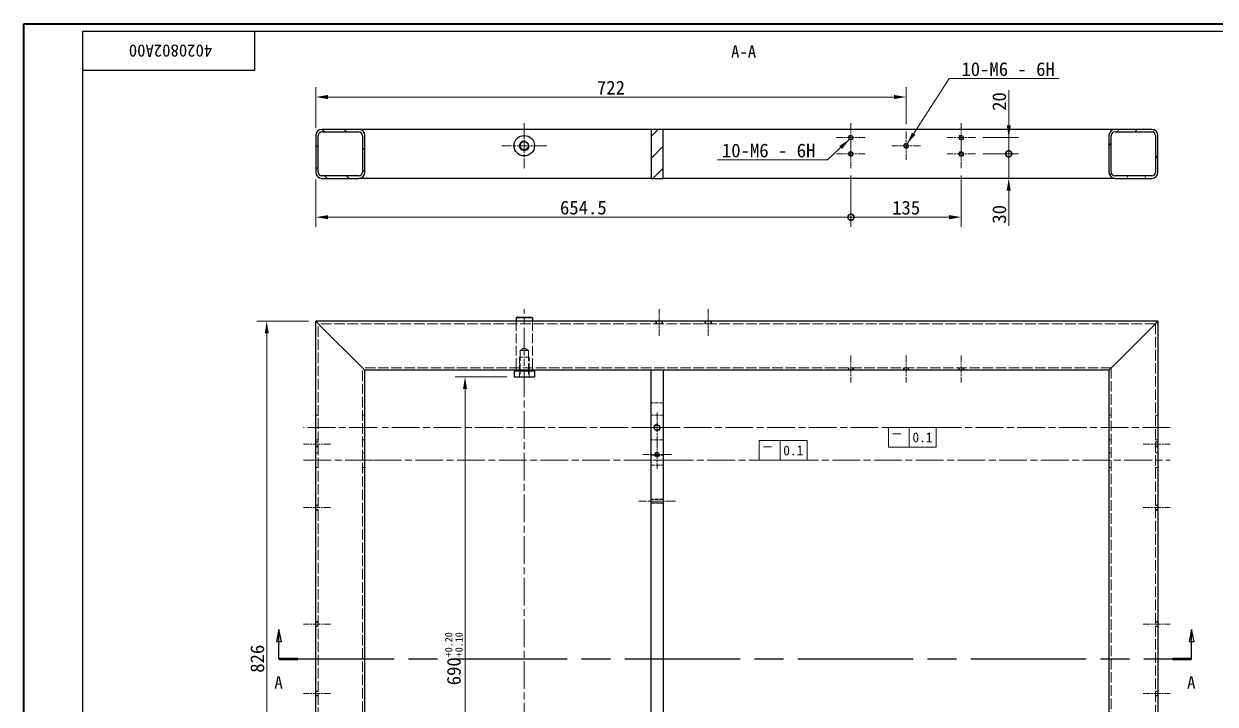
# Model space of a CAD drawing. Header units: millimetres. Extents: x 36 to 2487, y 33 to 1749.
# Drawn here: x 36 to 1493, y 917 to 1749 of the extents above; entities that cross this region are included whole.
import ezdxf

# ---------------------------------------------------------------- set-up
doc = ezdxf.new("R2010")
doc.units = ezdxf.units.MM
doc.header["$LTSCALE"] = 6
doc.linetypes.add('CHAIN', pattern=[0.3543, 0.2362, -0.0295, 0.0591, -0.0295])
doc.linetypes.add('DASHED', pattern=[0.2067, 0.1654, -0.0413])
for name, color, linetype, lineweight, true_color in [('中心标记 (ISO)', 1, 'CHAIN', 18, 0xff0000), ('中心线 (ISO)', 1, 'CHAIN', 18, 0xff0000), ('剖切线 (ISO)', 7, 'CHAIN', 25, 0x008000), ('尺寸 (ISO)', 7, 'Continuous', 18, 0x008000), ('符号 (ISO)', 7, 'Continuous', 18, 0x008000), ('隐藏 (ISO)', 5, 'DASHED', 18, 0x0000ff)]:
    doc.layers.add(name, color=color, linetype=linetype, lineweight=lineweight, true_color=true_color)
for name, color, linetype, lineweight in [('剖面线 (ISO)', 7, 'Continuous', 18), ('可见 (ISO)', 7, 'Continuous', 25), ('可见窄的 (ISO)', 7, 'Continuous', 18), ('图框 (ISO)', 7, 'Continuous', 35)]:
    doc.layers.add(name, color=color, linetype=linetype, lineweight=lineweight)
doc.styles.add('HZ_33', font='simfang.ttf')
doc.styles.add('文本样式100', font='AIGDT___.TTF')
doc.styles.add('文本样式74', font='SimSun.ttf')
doc.styles.add('最新国标', font='simfang.ttf')
doc.styles.add('注释文本 (ISO)', font='simfang.ttf')
doc.dimstyles.new('默认 (GB)', dxfattribs={"dimscale": 6, "dimtxt": 2.8, "dimasz": 2.5, "dimexe": 2, "dimexo": 1.5, "dimgap": 0.5, "dimtad": 1, "dimtoh": 1, "dimdsep": 46, "dimtxsty": '最新国标', "dimcen": 0.09, "dimdle": 10, "dimclrd": 256, "dimclre": 256, "dimclrt": 256, "dimaunit": 1, "dimadec": 3, "dimazin": 2, "dimtfac": 0.535714, "dimtmove": 0, "dimatfit": 3, "dimfxl": 0, "dimtolj": 1, "dimtzin": 0, "dimlwd": -1, "dimlwe": -1, "dimarcsym": 0})
doc.dimstyles.new('默认 (GB)$7', dxfattribs={"dimscale": 6, "dimtxt": 2.8, "dimasz": 2.5, "dimexe": 2, "dimexo": 1.5, "dimgap": 0.5, "dimtad": 1, "dimtoh": 1, "dimdsep": 46, "dimtxsty": '最新国标', "dimcen": 0.09, "dimdle": 10, "dimclrd": 256, "dimclre": 256, "dimclrt": 256, "dimaunit": 1, "dimadec": 3, "dimazin": 2, "dimtfac": 0.535714, "dimtmove": 0, "dimatfit": 3, "dimfxl": 0, "dimtolj": 1, "dimtzin": 0, "dimlwd": -1, "dimlwe": -1, "dimarcsym": 0})

# ---------------------------------------------------------------- blocks, each defined once
blk = doc.blocks.new('图框 最新国标')
at = {"layer": '图框 (ISO)'}
for p, q in [((6, 7), (6, 291.5)), ((6, 291.5), (414.5, 291.5))]:
    blk.add_line(p, q, dxfattribs=at)
at = {"layer": '图框 (ISO)', "color": 7, "linetype": 'Continuous', "lineweight": 25}
for p, q in [((18, 290), (413, 290)), ((18, 7), (18, 290)), ((18, 290), (413, 290)), ((53, 290), (53, 282)), ((53, 282), (18, 282))]:
    blk.add_line(p, q, dxfattribs=at)
at = {"layer": '图框 (ISO)', "style": '文本样式74'}
blk.add_attdef('零件代号_001', (44.41, 287.25), '', height=2.5, rotation=180, dxfattribs=at)
blk = doc.blocks.new('二维转换剖视图0')
at = {"layer": '剖切线 (ISO)', "linetype": 'Continuous'}
for p, q in [((58, 168.01), (57.5, 165.51)), ((58, 165.51), (58, 168.01)), ((58.5, 165.51), (58, 168.01)), ((244.05, 168.01), (243.55, 165.51)), ((244.05, 165.51), (244.05, 168.01)), ((244.55, 165.51), (244.05, 168.01)), ((57.5, 165.51), (58.5, 165.51)), ((58, 162.01), (58, 165.51)), ((243.55, 165.51), (244.55, 165.51)), ((244.05, 162.01), (244.05, 165.51))]:
    blk.add_line(p, q, dxfattribs=at)
at = {"layer": '剖切线 (ISO)', "linetype": 'CHAIN', "ltscale": 16.586267}
blk.add_line((58, 162.01), (244.05, 162.01), dxfattribs=at)
at = {"layer": '剖切线 (ISO)', "linetype": 'Continuous', "lineweight": 50}
for p, q in [((58, 162.01), (61.88, 162.01)), ((240.18, 162.01), (244.05, 162.01))]:
    blk.add_line(p, q, dxfattribs=at)
at = {"layer": '剖切线 (ISO)', "linetype": 'Continuous', "flags": 128}
for points in [[(58.5, 165.51), (58, 168.01), (57.5, 165.51), (58.5, 165.51)], [(244.55, 165.51), (244.05, 168.01), (243.55, 165.51), (244.55, 165.51)]]:
    blk.add_lwpolyline(points, dxfattribs=at)
at = {"layer": '剖切线 (ISO)'}
for points in [[(58.5, 165.51), (58, 168.01), (57.5, 165.51), (58.5, 165.51)], [(244.55, 165.51), (244.05, 168.01), (243.55, 165.51), (244.55, 165.51)]]:
    blk.add_solid(points, dxfattribs=at)
at = {"layer": '剖切线 (ISO)', "char_height": 2.5, "attachment_point": 7, "style": 'HZ_33'}
for insert in [(57.08, 155.95), (243.13, 155.95)]:
    blk.add_mtext('A', dxfattribs=dict(at, insert=insert))
blk = doc.blocks.new('_DotSmall')
at = {"color": 0, "linetype": 'ByBlock', "const_width": 0.5}
blk.add_lwpolyline([(-0.0625, 0, 1), (0.0625, 0, 1)], format="xyb", close=True, dxfattribs=at)
blk = doc.blocks.new('*D6')
at = {"layer": 'Defpoints', "color": 0, "transparency": 16777216}
for p in [(393.1, 1567.4), (1047.6, 1572.4), (1047.6, 1512.4)]:
    blk.add_point(p, dxfattribs=at)
at = {"layer": '尺寸 (ISO)', "color": 116, "true_color": 0x00803f, "transparency": 16777216}
for p, q in [((1047.6, 1563.4), (1047.6, 1500.4)), ((393.1, 1558.4), (393.1, 1500.4)), ((408.1, 1512.4), (1047.6, 1512.4))]:
    blk.add_line(p, q, dxfattribs=at)
blk.add_solid([(408.1, 1514.9), (408.1, 1509.9), (393.1, 1512.4)], dxfattribs=at)
at = {"layer": '尺寸 (ISO)', "color": 116, "true_color": 0x00803f, "transparency": 16777216, "xscale": 15, "yscale": 15, "zscale": 15}
blk.add_blockref('_DotSmall', (1047.6, 1512.4), dxfattribs=at)
at = {"layer": '尺寸 (ISO)', "transparency": 16777216, "insert": (720.3, 1524), "char_height": 16.8, "attachment_point": 5, "style": '最新国标'}
blk.add_mtext('\\A1;654.5', dxfattribs=at)
blk = doc.blocks.new('*D8')
at = {"layer": 'Defpoints', "color": 0, "transparency": 16777216}
for p in [(1047.6, 1572.4), (1182.6, 1572.4), (1182.6, 1512.4)]:
    blk.add_point(p, dxfattribs=at)
at = {"layer": '尺寸 (ISO)', "color": 116, "true_color": 0x00803f, "transparency": 16777216}
for p, q in [((1047.6, 1563.4), (1047.6, 1500.4)), ((1182.6, 1563.4), (1182.6, 1500.4)), ((1047.6, 1512.4), (1167.6, 1512.4))]:
    blk.add_line(p, q, dxfattribs=at)
blk.add_solid([(1167.6, 1514.9), (1167.6, 1509.9), (1182.6, 1512.4)], dxfattribs=at)
at = {"layer": '尺寸 (ISO)', "color": 116, "true_color": 0x00803f, "transparency": 16777216, "xscale": 15, "yscale": 15, "zscale": 15, "rotation": 180}
blk.add_blockref('_DotSmall', (1047.6, 1512.4), dxfattribs=at)
at = {"layer": '尺寸 (ISO)', "transparency": 16777216, "insert": (1115.1, 1523.9), "char_height": 16.8, "attachment_point": 5, "style": '最新国标'}
blk.add_mtext('\\A1;135', dxfattribs=at)
blk = doc.blocks.new('*D9')
at = {"layer": 'Defpoints', "color": 0, "transparency": 16777216}
for p in [(1115.1, 1659.4), (393.1, 1612.4), (1115.1, 1617.3)]:
    blk.add_point(p, dxfattribs=at)
at = {"layer": '尺寸 (ISO)', "color": 116, "true_color": 0x00803f, "transparency": 16777216}
for p, q in [((393.1, 1621.4), (393.1, 1671.4)), ((1115.1, 1626.3), (1115.1, 1671.4)), ((408.1, 1659.4), (1100.1, 1659.4))]:
    blk.add_line(p, q, dxfattribs=at)
for points in [[(408.1, 1661.9), (408.1, 1656.9), (393.1, 1659.4)], [(1100.1, 1661.9), (1100.1, 1656.9), (1115.1, 1659.4)]]:
    blk.add_solid(points, dxfattribs=at)
at = {"layer": '尺寸 (ISO)', "transparency": 16777216, "insert": (754.1, 1670.9), "char_height": 16.8, "attachment_point": 5, "style": '最新国标'}
blk.add_mtext('\\A1;722', dxfattribs=at)
blk = doc.blocks.new('*D10')
at = {"layer": 'Defpoints', "color": 0, "transparency": 16777216}
for p in [(1200, 1589.9), (1240.6, 1589.9), (1370.6, 1559.9)]:
    blk.add_point(p, dxfattribs=at)
at = {"layer": '尺寸 (ISO)', "color": 116, "true_color": 0x00803f, "transparency": 16777216}
for p, q in [((1240.6, 1589.9), (1240.6, 1619.9)), ((1209, 1589.9), (1252.6, 1589.9)), ((1240.6, 1589.9), (1240.6, 1559.9)), ((1240.6, 1544.9), (1240.6, 1502))]:
    blk.add_line(p, q, dxfattribs=at)
blk.add_solid([(1238.1, 1544.9), (1243.1, 1544.9), (1240.6, 1559.9)], dxfattribs=at)
at = {"layer": '尺寸 (ISO)', "color": 116, "true_color": 0x00803f, "transparency": 16777216, "xscale": 15, "yscale": 15, "zscale": 15, "rotation": 270}
blk.add_blockref('_DotSmall', (1240.6, 1589.9), dxfattribs=at)
at = {"layer": '尺寸 (ISO)', "transparency": 16777216, "insert": (1229.1, 1515.9), "char_height": 16.8, "attachment_point": 5, "rotation": 90, "style": '最新国标'}
blk.add_mtext('\\A1;30', dxfattribs=at)
blk = doc.blocks.new('*D11')
at = {"layer": 'Defpoints', "color": 0, "transparency": 16777216}
for p in [(1200, 1609.9), (1240.6, 1609.9), (1200, 1589.9)]:
    blk.add_point(p, dxfattribs=at)
at = {"layer": '尺寸 (ISO)', "color": 116, "true_color": 0x00803f, "transparency": 16777216}
for p, q in [((1240.6, 1624.9), (1240.6, 1667.9)), ((1209, 1609.9), (1252.6, 1609.9)), ((1240.6, 1589.9), (1240.6, 1609.9)), ((1209, 1589.9), (1252.6, 1589.9)), ((1240.6, 1589.9), (1240.6, 1574.9))]:
    blk.add_line(p, q, dxfattribs=at)
blk.add_solid([(1238.1, 1624.9), (1243.1, 1624.9), (1240.6, 1609.9)], dxfattribs=at)
at = {"layer": '尺寸 (ISO)', "color": 116, "true_color": 0x00803f, "transparency": 16777216, "xscale": 15, "yscale": 15, "zscale": 15, "rotation": 90}
blk.add_blockref('_DotSmall', (1240.6, 1589.9), dxfattribs=at)
at = {"layer": '尺寸 (ISO)', "transparency": 16777216, "insert": (1229.1, 1653.9), "char_height": 16.8, "attachment_point": 5, "rotation": 90, "style": '最新国标'}
blk.add_mtext('\\A1;20', dxfattribs=at)
blk = doc.blocks.new('*D18')
at = {"layer": 'Defpoints', "color": 0, "transparency": 16777216}
for p in [(333.1, 1385.1), (393.1, 1385.1), (393.1, 559.1)]:
    blk.add_point(p, dxfattribs=at)
at = {"layer": '尺寸 (ISO)', "color": 116, "true_color": 0x00803f, "transparency": 16777216}
for p, q in [((384.1, 1385.1), (321.1, 1385.1)), ((333.1, 574.1), (333.1, 1370.1)), ((384.1, 559.1), (321.1, 559.1))]:
    blk.add_line(p, q, dxfattribs=at)
for points in [[(330.6, 1370.1), (335.6, 1370.1), (333.1, 1385.1)], [(330.6, 574.1), (335.6, 574.1), (333.1, 559.1)]]:
    blk.add_solid(points, dxfattribs=at)
at = {"layer": '尺寸 (ISO)', "transparency": 16777216, "insert": (321.6, 972.1), "char_height": 16.8, "attachment_point": 5, "rotation": 90, "style": '最新国标'}
blk.add_mtext('\\A1;826', dxfattribs=at)
blk = doc.blocks.new('GDT 标识符号(&T)4')
at = {"layer": '符号 (ISO)'}
for p, q in [((155.91, 206.51), (165.65, 206.51)), ((155.91, 206.51), (155.91, 202.51)), ((160.16, 206.51), (160.16, 202.51)), ((165.65, 206.51), (165.65, 202.51)), ((155.91, 202.51), (165.65, 202.51))]:
    blk.add_line(p, q, dxfattribs=at)
at = {"layer": '符号 (ISO)', "char_height": 2, "attachment_point": 7}
for s, insert, style in [('u', (156.59, 204.34), '文本样式100'), ('0.1', (160.8, 203.47), '注释文本 (ISO)')]:
    blk.add_mtext(s, dxfattribs=dict(at, insert=insert, style=style))
blk = doc.blocks.new('GDT 标识符号(&T)5')
at = {"layer": '符号 (ISO)'}
for p, q in [((182.25, 209.18), (191.99, 209.18)), ((182.25, 209.18), (182.25, 205.18)), ((186.49, 209.18), (186.49, 205.18)), ((191.99, 209.18), (191.99, 205.18)), ((182.25, 205.18), (191.99, 205.18))]:
    blk.add_line(p, q, dxfattribs=at)
at = {"layer": '符号 (ISO)', "char_height": 2, "attachment_point": 7}
for s, insert, style in [('u', (182.93, 207.01), '文本样式100'), ('0.1', (187.14, 206.14), '注释文本 (ISO)')]:
    blk.add_mtext(s, dxfattribs=dict(at, insert=insert, style=style))
blk = doc.blocks.new('*D44')
at = {"layer": 'Defpoints', "color": 0, "transparency": 16777216}
for p in [(635.6, 1317.1), (575.6, 627.1), (635.6, 627.1)]:
    blk.add_point(p, dxfattribs=at)
at = {"layer": '尺寸 (ISO)', "color": 116, "true_color": 0x00803f, "transparency": 16777216}
for p, q in [((626.6, 1317.1), (563.6, 1317.1)), ((575.6, 1302.1), (575.6, 642.1)), ((626.6, 627.1), (563.6, 627.1))]:
    blk.add_line(p, q, dxfattribs=at)
for points in [[(573.1, 1302.1), (578.1, 1302.1), (575.6, 1317.1)], [(573.1, 642.1), (578.1, 642.1), (575.6, 627.1)]]:
    blk.add_solid(points, dxfattribs=at)
at = {"layer": '尺寸 (ISO)', "transparency": 16777216, "insert": (561.9, 972.1), "char_height": 16.8, "attachment_point": 5, "rotation": 90, "style": '最新国标'}
blk.add_mtext('\\A1;690{\\H9;\\S+0.20^ +0.10;}', dxfattribs=at)

msp = doc.modelspace()

# ---------------------------------------------------------------- hatches: boundary and pattern name
at = {"layer": '剖面线 (ISO)'}
h = msp.add_hatch(dxfattribs=at)
h.set_pattern_fill('ANSI31', color=256, scale=152.4, angle=90.00021, style=0)
h.set_pattern_definition([(135.0002, (0, 0), (-13.47033, -13.47043), [])])
edge = h.paths.add_edge_path()
edge.add_ellipse((400.573, 1567.355), major_axis=(-7.5, 0), ratio=1, start_angle=0, end_angle=90)
edge.add_line((400.573, 1559.855), (445.573, 1559.855))
edge.add_ellipse((445.573, 1567.355), major_axis=(0, -7.5), ratio=1, start_angle=0, end_angle=90)
edge.add_line((453.073, 1567.355), (453.073, 1612.355))
edge.add_ellipse((445.573, 1612.355), major_axis=(7.5, 0), ratio=1, start_angle=0, end_angle=90)
edge.add_line((445.573, 1619.855), (400.573, 1619.855))
edge.add_ellipse((400.573, 1612.355), major_axis=(0, 7.5), ratio=1, start_angle=0, end_angle=90)
edge.add_line((393.073, 1612.355), (393.073, 1567.355))
edge = h.paths.add_edge_path(flags=0)
edge.add_line((396.073, 1567.355), (396.073, 1612.355))
edge.add_ellipse((400.573, 1612.355), major_axis=(-4.5, 0), ratio=1, start_angle=270, end_angle=360, ccw=False)
edge.add_line((400.573, 1616.855), (445.573, 1616.855))
edge.add_ellipse((445.573, 1612.355), major_axis=(0, 4.5), ratio=1, start_angle=270, end_angle=360, ccw=False)
edge.add_line((450.073, 1612.355), (450.073, 1567.355))
edge.add_ellipse((445.573, 1567.355), major_axis=(4.5, 0), ratio=1, start_angle=270, end_angle=360, ccw=False)
edge.add_line((445.573, 1562.855), (400.573, 1562.855))
edge.add_ellipse((400.573, 1567.355), major_axis=(0, -4.5), ratio=1, start_angle=270, end_angle=360, ccw=False)
h = msp.add_hatch(dxfattribs=at)
h.set_pattern_fill('ANSI31', color=256, scale=152.4, style=0)
h.set_pattern_definition([(45, (0, 0), (-13.47038, 13.47038), [])])
h.paths.add_polyline_path([(818.073, 1619.855), (803.073, 1619.855), (803.073, 1559.855), (818.073, 1559.855)])
h = msp.add_hatch(dxfattribs=at)
h.set_pattern_fill('ANSI31', color=256, scale=152.4, angle=14.999978, style=0)
h.set_pattern_definition([(60, (0, 0), (-16.49778, 9.525), [])])
edge = h.paths.add_edge_path()
edge.add_ellipse((1415.573, 1567.355), major_axis=(0, -7.5), ratio=1, start_angle=0, end_angle=90)
edge.add_line((1423.073, 1567.355), (1423.073, 1612.355))
edge.add_ellipse((1415.573, 1612.355), major_axis=(7.5, 0), ratio=1, start_angle=0, end_angle=90)
edge.add_line((1415.573, 1619.855), (1370.573, 1619.855))
edge.add_ellipse((1370.573, 1612.355), major_axis=(0, 7.5), ratio=1, start_angle=0, end_angle=90)
edge.add_line((1363.073, 1612.355), (1363.073, 1567.355))
edge.add_ellipse((1370.573, 1567.355), major_axis=(-7.5, 0), ratio=1, start_angle=0, end_angle=90)
edge.add_line((1370.573, 1559.855), (1415.573, 1559.855))
edge = h.paths.add_edge_path(flags=0)
edge.add_line((1420.073, 1612.355), (1420.073, 1567.355))
edge.add_ellipse((1415.573, 1567.355), major_axis=(4.5, 0), ratio=1, start_angle=270, end_angle=360, ccw=False)
edge.add_line((1415.573, 1562.855), (1370.573, 1562.855))
edge.add_ellipse((1370.573, 1567.355), major_axis=(0, -4.5), ratio=1, start_angle=270, end_angle=360, ccw=False)
edge.add_line((1366.073, 1567.355), (1366.073, 1612.355))
edge.add_ellipse((1370.573, 1612.355), major_axis=(-4.5, 0), ratio=1, start_angle=270, end_angle=360, ccw=False)
edge.add_line((1370.573, 1616.855), (1415.573, 1616.855))
edge.add_ellipse((1415.573, 1612.355), major_axis=(0, 4.5), ratio=1, start_angle=270, end_angle=360, ccw=False)

# ---------------------------------------------------------------- linework, layer by layer
at = {"layer": '中心标记 (ISO)', "ltscale": 10.185968}
for p, q in [((648.073, 1627.355), (648.073, 1572.355)), ((675.573, 1599.855), (620.573, 1599.855))]:
    msp.add_line(p, q, dxfattribs=at)
at = {"layer": '中心标记 (ISO)', "ltscale": 6.466571}
for p, q in [((1047.573, 1627.313), (1047.573, 1592.396)), ((1182.573, 1627.313), (1182.573, 1592.396)), ((1065.032, 1609.855), (1030.115, 1609.855)), ((1047.573, 1607.313), (1047.573, 1572.396)), ((1115.073, 1617.313), (1115.073, 1582.396)), ((1200.032, 1609.855), (1165.115, 1609.855)), ((1182.573, 1607.313), (1182.573, 1572.396)), ((1065.032, 1589.855), (1030.115, 1589.855)), ((1132.532, 1599.855), (1097.615, 1599.855)), ((1200.032, 1589.855), (1165.115, 1589.855)), ((810.573, 1239.511), (810.573, 1204.594)), ((828.032, 1222.052), (793.115, 1222.052))]:
    msp.add_line(p, q, dxfattribs=at)
at = {"layer": '中心标记 (ISO)', "ltscale": 6.78697}
for p, q in [((810.573, 1273.376), (810.573, 1236.729)), ((828.897, 1255.052), (792.25, 1255.052))]:
    msp.add_line(p, q, dxfattribs=at)
at = {"layer": '中心线 (ISO)', "ltscale": 23.990969}
for p, q in [((648.073, 629.184), (648.073, 1400.052)), ((468.073, 1255.052), (378.073, 1255.052)), ((1438.073, 1255.052), (474.291, 1255.052)), ((378.073, 1215.052), (468.073, 1215.052)), ((463.903, 1215.052), (1438.073, 1215.052))]:
    msp.add_line(p, q, dxfattribs=at)
at = {"layer": '中心线 (ISO)', "ltscale": 6.111541}
for p, q in [((813.073, 1367.052), (813.073, 1400.052)), ((873.073, 1367.052), (873.073, 1400.052)), ((1047.573, 1343.052), (1047.573, 1310.052)), ((1115.073, 1343.052), (1115.073, 1310.052)), ((1182.573, 1343.052), (1182.573, 1310.052)), ((411.073, 1234.552), (378.073, 1234.552)), ((1405.073, 1234.552), (1438.073, 1234.552)), ((411.073, 1157.052), (378.073, 1157.052)), ((1405.073, 1157.052), (1438.073, 1157.052)), ((411.073, 1014.552), (378.073, 1014.552)), ((1405.073, 1014.552), (1438.073, 1014.552)), ((411.073, 929.552), (378.073, 929.552)), ((1405.073, 929.552), (1438.073, 929.552))]:
    msp.add_line(p, q, dxfattribs=at)
at = {"layer": '中心线 (ISO)', "ltscale": 8.333956}
for p, q in [((833.073, 1255.052), (788.073, 1255.052)), ((788.073, 1215.052), (833.073, 1215.052)), ((833.073, 1165.052), (788.073, 1165.052))]:
    msp.add_line(p, q, dxfattribs=at)
at = {"layer": '可见 (ISO)'}
for p, q in [((445.573, 1619.855), (400.573, 1619.855)), ((803.073, 1619.855), (445.573, 1619.855)), ((818.073, 1619.855), (803.073, 1619.855)), ((803.073, 1619.855), (803.073, 1559.855)), ((818.073, 1559.855), (818.073, 1619.855)), ((1370.573, 1619.855), (818.073, 1619.855)), ((1415.573, 1619.855), (1370.573, 1619.855)), ((393.073, 1612.355), (393.073, 1567.355)), ((396.073, 1567.355), (396.073, 1612.355)), ((400.573, 1616.855), (445.573, 1616.855)), ((450.073, 1612.355), (450.073, 1567.355)), ((453.073, 1567.355), (453.073, 1612.355)), ((1363.073, 1612.355), (1363.073, 1567.355)), ((1366.073, 1567.355), (1366.073, 1612.355)), ((1370.573, 1616.855), (1415.573, 1616.855)), ((1420.073, 1612.355), (1420.073, 1567.355)), ((1423.073, 1567.355), (1423.073, 1612.355)), ((445.573, 1562.855), (400.573, 1562.855)), ((400.573, 1559.855), (445.573, 1559.855)), ((803.073, 1559.855), (445.573, 1559.855)), ((803.073, 1559.855), (818.073, 1559.855)), ((1370.573, 1559.855), (818.073, 1559.855)), ((1415.573, 1562.855), (1370.573, 1562.855)), ((1370.573, 1559.855), (1415.573, 1559.855)), ((393.073, 1385.052), (400.573, 1377.552)), ((393.073, 559.052), (393.073, 1385.052)), ((400.573, 1377.552), (393.073, 1385.052)), ((1423.073, 1385.052), (393.073, 1385.052)), ((639.073, 1390.052), (638.073, 1389.052)), ((638.073, 1389.052), (638.073, 1385.052)), ((658.073, 1389.052), (638.073, 1389.052)), ((639.073, 1390.052), (657.073, 1390.052)), ((657.073, 1390.052), (658.073, 1389.052)), ((658.073, 1389.052), (658.073, 1385.052)), ((1423.073, 1385.052), (1415.573, 1377.552)), ((1415.573, 1377.552), (1423.073, 1385.052)), ((1423.073, 1385.052), (1423.073, 559.052)), ((445.573, 1332.552), (400.573, 1377.552)), ((400.573, 1377.552), (445.573, 1332.552)), ((1370.573, 1332.552), (1415.573, 1377.552)), ((1415.573, 1377.552), (1370.573, 1332.552)), ((445.573, 1332.552), (453.073, 1325.052)), ((453.073, 1325.052), (445.573, 1332.552)), ((1370.573, 1332.552), (1363.073, 1325.052)), ((1363.073, 1325.052), (1370.573, 1332.552)), ((453.073, 619.052), (453.073, 1325.052)), ((803.073, 1325.052), (453.073, 1325.052)), ((636.573, 1325.052), (635.573, 1324.052)), ((660.573, 1324.052), (635.573, 1324.052)), ((635.573, 1324.052), (635.573, 1317.052)), ((635.573, 1317.052), (660.573, 1317.052)), ((659.573, 1325.052), (660.573, 1324.052)), ((660.573, 1324.052), (660.573, 1317.052)), ((818.073, 1325.052), (803.073, 1325.052)), ((803.073, 619.052), (803.073, 1325.052)), ((818.073, 1325.052), (818.073, 619.052)), ((1363.073, 1325.052), (818.073, 1325.052)), ((1363.073, 1325.052), (1363.073, 619.052))]:
    msp.add_line(p, q, dxfattribs=at)
for centre, radius in [((648.073, 1599.855), 12.5), ((648.073, 1599.855), 5.053), ((1047.573, 1609.855), 2.458), ((1182.573, 1609.855), 2.458), ((1047.573, 1589.855), 2.458), ((1115.073, 1599.855), 2.458), ((1182.573, 1589.855), 2.458), ((810.573, 1255.052), 3.324), ((810.573, 1222.052), 2.458)]:
    msp.add_circle(centre, radius, dxfattribs=at)
for centre, radius, start, end in [((400.573, 1612.355), 7.5, 90, 180), ((445.573, 1612.355), 7.5, 0, 90), ((1370.573, 1612.355), 7.5, 90, 180), ((1415.573, 1612.355), 7.5, 0, 90), ((400.573, 1612.355), 4.5, 90, 180), ((445.573, 1612.355), 4.5, 0, 90), ((1370.573, 1612.355), 4.5, 90, 180), ((1415.573, 1612.355), 4.5, 0, 90), ((400.573, 1567.355), 7.5, 180, 270), ((400.573, 1567.355), 4.5, 180, 270), ((445.573, 1567.355), 4.5, 270, 0), ((445.573, 1567.355), 7.5, 270, 0), ((1370.573, 1567.355), 7.5, 180, 270), ((1370.573, 1567.355), 4.5, 180, 270), ((1415.573, 1567.355), 4.5, 270, 0), ((1415.573, 1567.355), 7.5, 270, 0)]:
    msp.add_arc(centre, radius, start, end, dxfattribs=at)
at = {"layer": '可见窄的 (ISO)'}
for centre, radius in [((648.073, 1599.855), 6), ((1047.573, 1609.855), 3), ((1115.073, 1599.855), 3), ((1182.573, 1609.855), 3), ((1047.573, 1589.855), 3), ((1182.573, 1589.855), 3), ((810.573, 1255.052), 4), ((810.573, 1222.052), 3)]:
    msp.add_arc(centre, radius, 80, 350, dxfattribs=at)
at = {"layer": '隐藏 (ISO)', "ltscale": 12.094824}
for p, q in [((638.073, 1385.052), (638.073, 1325.052)), ((658.073, 1385.052), (658.073, 1325.052))]:
    msp.add_line(p, q, dxfattribs=at)
at = {"layer": '隐藏 (ISO)', "ltscale": 0.952248}
for p, q in [((638.073, 1382.052), (638.073, 1385.052)), ((658.073, 1382.052), (658.073, 1385.052)), ((809.073, 1385.052), (809.073, 1382.052)), ((809.75, 1382.052), (809.75, 1385.052)), ((816.397, 1382.052), (816.397, 1385.052)), ((817.073, 1382.052), (817.073, 1385.052)), ((869.073, 1385.052), (869.073, 1382.052)), ((869.75, 1382.052), (869.75, 1385.052)), ((876.397, 1382.052), (876.397, 1385.052)), ((877.073, 1382.052), (877.073, 1385.052)), ((638.073, 1325.052), (638.073, 1328.052)), ((658.073, 1325.052), (658.073, 1328.052)), ((1044.573, 1328.052), (1044.573, 1325.052)), ((1045.115, 1328.052), (1045.115, 1325.052)), ((1050.032, 1328.052), (1050.032, 1325.052)), ((1050.573, 1325.052), (1050.573, 1328.052)), ((1112.073, 1328.052), (1112.073, 1325.052)), ((1112.615, 1328.052), (1112.615, 1325.052)), ((1117.532, 1328.052), (1117.532, 1325.052)), ((1118.073, 1325.052), (1118.073, 1328.052)), ((1179.573, 1328.052), (1179.573, 1325.052)), ((1180.115, 1328.052), (1180.115, 1325.052)), ((1185.032, 1328.052), (1185.032, 1325.052)), ((1185.573, 1325.052), (1185.573, 1328.052)), ((396.073, 1270.052), (393.073, 1270.052)), ((453.073, 1270.052), (450.073, 1270.052)), ((1366.073, 1270.052), (1363.073, 1270.052)), ((1423.073, 1270.052), (1420.073, 1270.052)), ((396.073, 1240.052), (393.073, 1240.052)), ((453.073, 1240.052), (450.073, 1240.052)), ((1366.073, 1240.052), (1363.073, 1240.052)), ((1423.073, 1240.052), (1420.073, 1240.052)), ((396.073, 1237.552), (393.073, 1237.552)), ((396.073, 1237.011), (393.073, 1237.011)), ((396.073, 1232.094), (393.073, 1232.094)), ((393.073, 1231.552), (396.073, 1231.552)), ((393.073, 1224.052), (396.073, 1224.052)), ((450.073, 1224.052), (453.073, 1224.052)), ((1363.073, 1224.052), (1366.073, 1224.052)), ((1423.073, 1237.552), (1420.073, 1237.552)), ((1420.073, 1237.011), (1423.073, 1237.011)), ((1420.073, 1232.094), (1423.073, 1232.094)), ((1420.073, 1231.552), (1423.073, 1231.552)), ((1420.073, 1224.052), (1423.073, 1224.052)), ((393.073, 1206.052), (396.073, 1206.052)), ((450.073, 1206.052), (453.073, 1206.052)), ((1363.073, 1206.052), (1366.073, 1206.052)), ((1420.073, 1206.052), (1423.073, 1206.052)), ((396.073, 1160.052), (393.073, 1160.052)), ((396.073, 1159.511), (393.073, 1159.511)), ((396.073, 1154.594), (393.073, 1154.594)), ((393.073, 1154.052), (396.073, 1154.052)), ((1423.073, 1160.052), (1420.073, 1160.052)), ((1420.073, 1159.511), (1423.073, 1159.511)), ((1420.073, 1154.594), (1423.073, 1154.594)), ((1420.073, 1154.052), (1423.073, 1154.052)), ((396.073, 1017.552), (393.073, 1017.552)), ((396.073, 1017.011), (393.073, 1017.011)), ((396.073, 1012.094), (393.073, 1012.094)), ((393.073, 1011.552), (396.073, 1011.552)), ((1423.073, 1017.552), (1420.073, 1017.552)), ((1420.073, 1017.011), (1423.073, 1017.011)), ((1420.073, 1012.094), (1423.073, 1012.094)), ((1420.073, 1011.552), (1423.073, 1011.552)), ((396.073, 932.552), (393.073, 932.552)), ((1423.073, 932.552), (1420.073, 932.552)), ((396.073, 932.011), (393.073, 932.011)), ((396.073, 927.094), (393.073, 927.094)), ((393.073, 926.552), (396.073, 926.552)), ((1420.073, 932.011), (1423.073, 932.011)), ((1420.073, 927.094), (1423.073, 927.094)), ((1420.073, 926.552), (1423.073, 926.552))]:
    msp.add_line(p, q, dxfattribs=at)
at = {"layer": '隐藏 (ISO)', "ltscale": 12.964386}
for p, q in [((396.073, 562.052), (396.073, 1382.052)), ((1420.073, 1382.052), (1420.073, 562.052))]:
    msp.add_line(p, q, dxfattribs=at)
at = {"layer": '隐藏 (ISO)', "ltscale": 13.105925}
msp.add_line((1420.073, 1382.052), (396.073, 1382.052), dxfattribs=at)
at = {"layer": '隐藏 (ISO)', "ltscale": 7.618686}
for p, q in [((642.073, 1341.052), (642.073, 1317.052)), ((654.073, 1317.052), (654.073, 1341.052))]:
    msp.add_line(p, q, dxfattribs=at)
at = {"layer": '隐藏 (ISO)', "ltscale": 5.983681}
msp.add_line((654.073, 1341.052), (642.073, 1341.052), dxfattribs=at)
at = {"layer": '隐藏 (ISO)', "ltscale": 1.871264}
for q in [(643.02, 1349.352), (653.126, 1349.352)]:
    msp.add_line((648.073, 1352.389), q, dxfattribs=at)
at = {"layer": '隐藏 (ISO)', "ltscale": 5.039241}
msp.add_line((643.02, 1349.352), (653.126, 1349.352), dxfattribs=at)
at = {"layer": '隐藏 (ISO)', "ltscale": 13.022093}
for p, q in [((643.02, 1349.352), (643.02, 1317.052)), ((653.126, 1349.352), (653.126, 1317.052))]:
    msp.add_line(p, q, dxfattribs=at)
at = {"layer": '隐藏 (ISO)', "ltscale": 13.047749}
for p, q in [((450.073, 616.052), (450.073, 1328.052)), ((1366.073, 1328.052), (1366.073, 616.052))]:
    msp.add_line(p, q, dxfattribs=at)
at = {"layer": '隐藏 (ISO)', "ltscale": 12.957729}
msp.add_line((1366.073, 1328.052), (450.073, 1328.052), dxfattribs=at)
at = {"layer": '隐藏 (ISO)', "ltscale": 4.761642}
for p, q in [((818.073, 1285.052), (803.073, 1285.052)), ((818.073, 1270.052), (803.073, 1270.052)), ((818.073, 1240.052), (803.073, 1240.052)), ((803.073, 1221.052), (818.073, 1221.052)), ((803.073, 1209.052), (818.073, 1209.052)), ((818.073, 1167.552), (803.073, 1167.552)), ((818.073, 1167.119), (803.073, 1167.119)), ((818.073, 1162.985), (803.073, 1162.985)), ((803.073, 1162.552), (818.073, 1162.552))]:
    msp.add_line(p, q, dxfattribs=at)

# ---------------------------------------------------------------- block references
at = {"xscale": 6, "yscale": 6, "zscale": 6}
msp.add_blockref('图框 最新国标', (0, 0), dxfattribs=at).add_auto_attribs({'零件代号_001': '4020802A00'})
at = {"layer": '剖切线 (ISO)', "xscale": 6, "yscale": 6, "zscale": 6}
msp.add_blockref('二维转换剖视图0', (0, 0), dxfattribs=at)
at = {"layer": '符号 (ISO)', "xscale": 6, "yscale": 6, "zscale": 6}
for name in ['GDT 标识符号(&T)5', 'GDT 标识符号(&T)4']:
    msp.add_blockref(name, (0, 0), dxfattribs=at)

# ---------------------------------------------------------------- texts
at = {"layer": '符号 (ISO)', "insert": (901.046, 1707.476), "char_height": 15, "attachment_point": 7, "style": 'HZ_33'}
msp.add_mtext('A-A', dxfattribs=at)
at = {"layer": '符号 (ISO)', "char_height": 16.8, "width": 127.01193, "line_spacing_factor": 0.49, "style": '最新国标'}
for insert, attachment_point in [((1182.718, 1684.897), 7), ((1004.104, 1585.372), 9)]:
    msp.add_mtext('10-M6 - 6H', dxfattribs=dict(at, insert=insert, attachment_point=attachment_point))

# ---------------------------------------------------------------- dimensions: what is measured, and where the dimension line sits
at = {"layer": '尺寸 (ISO)', "color": 116, "true_color": 0x00803f}
for base, p1, p2, angle, override, picture, middle in [((1115.073, 1659.45), (393.073, 1612.355), (1115.073, 1617.313), 180, {"dimgap": 0.5, "dimtoh": 0, "dimdec": 2, "dimtol": 0, "dimlim": 0, "dimtp": 0, "dimtm": 0, "dimtdec": 2, "dimtofl": 0, "dimatfit": 1}, '*D9', (754.073, 1659.45)), ((1240.615, 1609.855), (1200.032, 1589.855), (1200.032, 1609.855), 90, {"dimgap": 0.5, "dimtoh": 0, "dimdec": 2, "dimblk1": 'DotSmall', "dimsah": 1, "dimdle": 0, "dimtol": 0, "dimlim": 0, "dimtp": 0, "dimtm": 0, "dimtdec": 2, "dimtofl": 1, "dimatfit": 1}, '*D11', (1240.615, 1653.895)), ((1240.615, 1589.855), (1370.573, 1559.855), (1200.032, 1589.855), 90, {"dimgap": 0.5, "dimtoh": 0, "dimdec": 2, "dimblk2": 'DotSmall', "dimsah": 1, "dimdle": 0, "dimse1": 1, "dimtol": 0, "dimlim": 0, "dimtp": 0, "dimtm": 0, "dimtdec": 2, "dimtofl": 1, "dimatfit": 1}, '*D10', (1240.615, 1515.911)), ((1047.573, 1512.437), (393.073, 1567.355), (1047.573, 1572.396), 180, {"dimgap": 0.5, "dimtoh": 0, "dimdec": 2, "dimblk2": 'DotSmall', "dimsah": 1, "dimdle": 0, "dimtol": 0, "dimlim": 0, "dimtp": 0, "dimtm": 0, "dimtdec": 2, "dimtofl": 0, "dimatfit": 1}, '*D6', (720.263, 1512.437)), ((1182.573, 1512.437), (1047.573, 1572.396), (1182.573, 1572.396), 180, {"dimgap": 0.5, "dimtoh": 0, "dimdec": 2, "dimblk1": 'DotSmall', "dimsah": 1, "dimdle": 0, "dimtol": 0, "dimlim": 0, "dimtp": 0, "dimtm": 0, "dimtdec": 2, "dimtofl": 0, "dimatfit": 1}, '*D8', (1115.133, 1512.437)), ((333.073, 1385.052), (393.073, 559.052), (393.073, 1385.052), 90, {"dimgap": 0.5, "dimtoh": 0, "dimdec": 2, "dimtol": 0, "dimlim": 0, "dimtp": 0, "dimtm": 0, "dimtdec": 2, "dimtofl": 0, "dimatfit": 1}, '*D18', (333.073, 972.052)), ((575.573, 627.052), (635.573, 1317.052), (635.573, 627.052), 90, {"dimgap": 0.5, "dimtoh": 0, "dimdec": 2, "dimtol": 1, "dimlim": 0, "dimtp": 0.2, "dimtm": -0.1, "dimtdec": 2, "dimtofl": 0, "dimatfit": 1}, '*D44', (575.573, 972.052))]:
    dim = msp.add_linear_dim(base=base, p1=p1, p2=p2, angle=angle, dimstyle='默认 (GB)', override=override, dxfattribs=at)
    dim.commit()
    dim.dimension.update_dxf_attribs({"geometry": picture, "text_midpoint": middle, "dimtype": 160})

# ---------------------------------------------------------------- leaders
at = {"layer": '符号 (ISO)', "annotation_type": 0, "has_hookline": 1, "text_width": 119.616}
for points, hookline_direction in [([(1116.288, 1601.992), (1167.718, 1682.097), (1182.718, 1682.097)], 0), ([(1046.017, 1607.951), (1019.104, 1582.572), (1004.104, 1582.572)], 1)]:
    msp.add_leader(points, dimstyle='默认 (GB)$7', override={"dimgap": 0, "dimtad": 1}, dxfattribs=dict(at, hookline_direction=hookline_direction))

doc.saveas('drawing.dxf')
